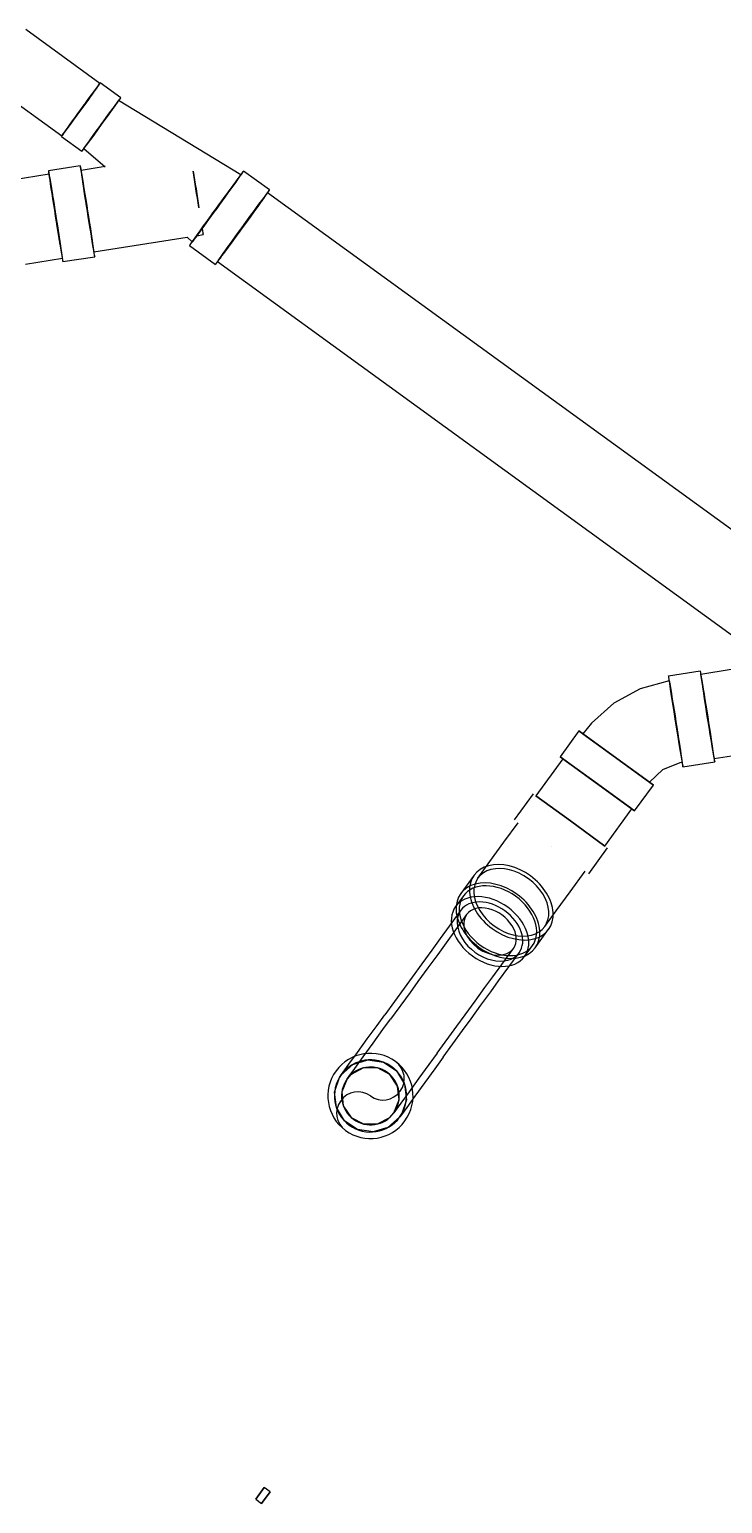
# Model space of a CAD drawing. Header units: inches. Extents: x 400392 to 401495, y 4543971 to 4544133.
# Drawn here: x 400761.052 to 400762.012, y 4544098.119 to 4544100.162 of the extents above; entities that cross this region are included whole.
import ezdxf

# ---------------------------------------------------------------- set-up
doc = ezdxf.new("R2010")
doc.units = ezdxf.units.IN
doc.header["$MEASUREMENT"] = 0
doc.layers.add('A-DETL-GENF', color=92, linetype='Continuous', lineweight=9)
doc.layers.add('kolon tarama prota', color=252, linetype='Continuous')

# ---------------------------------------------------------------- blocks, each defined once
blk = doc.blocks.new('+24.06 mekanik')
at = {"layer": 'kolon tarama prota', "color": 253}
for p, q in [((3692.1, 167225.8), (3494.6, 167209.6)), ((3736.5, 167232.4), (3692.1, 167232.4)), ((4618.2, 167227.7), (3736.5, 167227.7)), ((3459.6, 167213.7), (3332.5, 167213.7)), ((3494.6, 167214.5), (3459.6, 167214.5)), ((3332.5, 167123.7), (3459.6, 167123.7)), ((3459.6, 167122.9), (3494.6, 167122.9)), ((3494.6, 167127.7), (3533.2, 167124.5)), ((3533.2, 167124.6), (3509.4, 167100.7)), ((3692.4, 167134.8), (3691.8, 167134.6)), ((3692.1, 167121.8), (3698.5, 167128.3)), ((3504.7, 167105.4), (3473.3, 167074)), ((3590.2, 167019.9), (3682.6, 167112.3)), ((3682.6, 167112.3), (3692.1, 167111.5)), ((3692.1, 167104.9), (3736.5, 167104.9)), ((3736.5, 167109.7), (4618.2, 167109.7)), ((3476.6, 167070.6), (3439.9, 167033.9)), ((4644.6, 167070.6), (4614.5, 167040.4)), ((4611.1, 167043.8), (4579.7, 167012.4)), ((3563.4, 166983.8), (3594.9, 167015.2)), ((3523.4, 166950.5), (3560.1, 166987.2)), ((4697.9, 166957), (4728.1, 166987.2)), ((4669.8, 166922.2), (4701.3, 166953.6)), ((4523.9, 166877.8), (4523.9, 166833.4)), ((4523.9, 166877.8), (4651.4, 166877.8)), ((4651.4, 166877.8), (4523.9, 166877.8)), ((4530.5, 166877.8), (4644.8, 166877.8)), ((4644.8, 166877.8), (4530.5, 166877.8)), ((4651.4, 166833.4), (4651.4, 166877.8)), ((4523.9, 166833.4), (4651.4, 166833.4)), ((4651.4, 166833.4), (4523.9, 166833.4)), ((4528.7, 166833.4), (4528.7, 166769.9)), ((4587.7, 166833.4), (4528.7, 166833.4)), ((4528.7, 166833.4), (4587.7, 166833.4)), ((4646.7, 166833.4), (4587.7, 166833.4)), ((4587.7, 166833.4), (4646.7, 166833.4)), ((4646.7, 166769.9), (4646.7, 166833.4)), ((4523.9, 166769.9), (4523.9, 166725.4)), ((4587.7, 166769.9), (4528.7, 166769.9)), ((4528.7, 166769.9), (4587.7, 166769.9)), ((4646.7, 166769.9), (4587.7, 166769.9)), ((4587.7, 166769.9), (4646.7, 166769.9)), ((4587.7, 166769.9), (4587.7, 166769.9)), ((4587.7, 166769.9), (4587.7, 166769.9)), ((4651.4, 166725.4), (4651.4, 166769.9)), ((4587.7, 166725.4), (4587.7, 166725.4)), ((4587.7, 166725.4), (4587.7, 166725.4)), ((4587.7, 166725.4), (4587.7, 166725.4)), ((4587.7, 166725.4), (4587.7, 166725.4)), ((4523.9, 166630.6), (4523.9, 166599.1)), ((4651.4, 166599.1), (4651.4, 166630.6)), ((4528.7, 166599), (4528.7, 166580.4)), ((4646.7, 166580.6), (4646.7, 166599.2)), ((4537.6, 166580.5), (4537.6, 166532.1)), ((4547.6, 166580.5), (4547.6, 166532.1)), ((4627.6, 166532.1), (4627.6, 166580.5)), ((4637.6, 166532.1), (4637.6, 166580.5)), ((4537.6, 166447.2), (4537.6, 166401.3)), ((4547.6, 166447.2), (4547.6, 166401.3)), ((4627.6, 166401.3), (4627.6, 166447.2)), ((4637.6, 166401.3), (4637.6, 166447.2)), ((4797.6, 165773.2), (4787.6, 165773.2)), ((4787.6, 165773.2), (4787.6, 165753.2)), ((4787.6, 165753.2), (4787.6, 165773.2)), ((4797.6, 165773.2), (4797.6, 165753.2)), ((4797.6, 165753.2), (4797.6, 165773.2)), ((4787.6, 165753.2), (4797.6, 165753.2))]:
    blk.add_line(p, q, dxfattribs=at)
at = {"layer": 'kolon tarama prota', "color": 253, "flags": 128}
for points in [[(4584.3, 167007.7), (4558.4, 166975), (4540.4, 166937.3), (4531.5, 166896.6), (4530.5, 166877.8)], [(4644.8, 166877.8), (4649.5, 166902.9), (4663, 166924.6), (4665.2, 166926.9)], [(4530.5, 166630.6), (4530.5, 166658.9), (4530.5, 166691.9), (4530.5, 166725.4)], [(4644.8, 166725.4), (4644.8, 166690.1), (4644.8, 166657.3), (4644.8, 166630.6)], [(4537.6, 166532.1), (4537.6, 166512.3), (4537.6, 166489), (4537.6, 166465.8), (4537.6, 166447.2)], [(4547.6, 166532.1), (4547.6, 166512.3), (4547.6, 166489), (4547.6, 166465.8), (4547.6, 166447.2)], [(4627.6, 166447.2), (4627.6, 166467), (4627.6, 166490.4), (4627.6, 166513.6), (4627.6, 166532.1)], [(4637.6, 166447.2), (4637.6, 166467), (4637.6, 166490.4), (4637.6, 166513.6), (4637.6, 166532.1)], [(4537.6, 166298.8), (4537.6, 166303.5), (4537.6, 166316.9), (4537.6, 166336.8), (4537.6, 166360.2), (4537.6, 166383.4), (4537.6, 166401.3)], [(4547.6, 166298.8), (4547.6, 166303.5), (4547.6, 166316.9), (4547.6, 166336.8), (4547.6, 166360.2), (4547.6, 166383.4), (4547.6, 166401.3)], [(4627.6, 166401.3), (4627.6, 166381.5), (4627.6, 166358.1), (4627.6, 166334.9), (4627.6, 166315.4), (4627.6, 166302.8), (4627.6, 166298.8)], [(4637.6, 166401.3), (4637.6, 166381.5), (4637.6, 166358.1), (4637.6, 166334.9), (4637.6, 166315.4), (4637.6, 166302.8), (4637.6, 166298.8)], [(4537.6, 166298.8), (4542.3, 166320), (4555.5, 166337.1), (4574.7, 166347.1), (4596.3, 166348.1), (4616.3, 166339.8), (4630.9, 166323.8), (4637.4, 166303.1), (4637.6, 166298.8)], [(4627.6, 166298.8), (4623, 166317.6), (4610, 166332), (4591.9, 166338.6), (4572.7, 166336), (4557.1, 166324.7), (4548.5, 166307.3), (4547.6, 166298.8)], [(4637.6, 166298.8), (4632.9, 166277.7), (4619.8, 166260.5), (4600.5, 166250.5), (4578.9, 166249.6), (4558.9, 166257.9), (4544.3, 166273.9), (4537.8, 166294.5), (4537.6, 166298.8)], [(4547.6, 166298.8), (4552.3, 166280.1), (4565.2, 166265.7), (4583.4, 166259.1), (4602.5, 166261.7), (4618.2, 166273), (4626.7, 166290.3), (4627.6, 166298.8)]]:
    blk.add_lwpolyline(points, dxfattribs=at)
at = {"layer": 'kolon tarama prota', "color": 253}
for centre, radius, start, end in [((4587.6, 166298.8), 59, 0, 180), ((4587.6, 166298.8), 50, 359.9992, 179.9992), ((4587.6, 166298.8), 50, 359.9992, 179.9992), ((4587.6, 166298.8), 50, 0, 180), ((4587.6, 166328.3), 29.5, 270, 90), ((4587.6, 166298.8), 40, 359.9992, 179.9992), ((4587.6, 166298.8), 40, 359.9992, 179.9992), ((4587.6, 166298.8), 40, 0, 180), ((4587.6, 166298.8), 59, 180, 0), ((4587.6, 166298.8), 50, 179.9992, 359.9992), ((4587.6, 166298.8), 50, 179.9992, 359.9992), ((4587.6, 166298.8), 50, 180, 0), ((4587.6, 166298.8), 40, 179.9992, 359.9992), ((4587.6, 166298.8), 40, 179.9992, 359.9992), ((4587.6, 166298.8), 40, 180, 0), ((4587.6, 166269.3), 29.5, 90, 270)]:
    blk.add_arc(centre, radius, start, end, dxfattribs=at)
for centre, major_axis, ratio, start_param, end_param in [((3692.1, 167168.7), (0, 63.8), 0.01, 0.004142, 3.145735), ((3692.1, 167168.7), (0, 63.8), 0.01, 3.145735, 6.287327), ((3736.5, 167168.7), (0, 63.8), 0.01, 0.004142, 3.145735), ((3736.5, 167168.7), (0, 59), 0.01, 0, 1.570796), ((3736.5, 167168.7), (0, 63.8), 0.01, 3.145735, 6.287327), ((3736.5, 167168.7), (0, 59), 0.01, 4.712389, 6.283185), ((3459.6, 167168.7), (0, 45.8), 0.01, 0.004142, 3.145735), ((3459.6, 167168.7), (0, 45), 0.009802, 0, 1.570796), ((3459.6, 167168.7), (0, 45.8), 0.01, 3.145735, 6.287327), ((3459.6, 167168.7), (0, 45), 0.009802, 4.712389, 6.283185), ((3494.6, 167168.7), (0, 45.8), 0.01, 0.004142, 3.145735), ((3494.6, 167168.7), (0, 45.8), 0.01, 3.145735, 6.287327), ((3658.1, 167168.7), (-40.4, 40.4), 0.009999, 0.975075, 1.912132), ((3658.1, 167168.7), (-40.4, 40.4), 0.009999, 4.362769, 5.299826), ((3459.6, 167168.7), (0, 45), 0.009802, 1.570796, 3.141593), ((3459.6, 167168.7), (0, 45), 0.009802, 3.141593, 4.712389), ((3736.5, 167168.7), (0, 59), 0.01, 1.570796, 3.141593), ((3736.5, 167168.7), (0, 59), 0.01, 3.141593, 4.712389), ((3658.1, 167168.7), (-40.4, 40.4), 0.009999, 2.565254, 3.13745), ((3658.1, 167168.7), (-40.4, 40.4), 0.009999, 3.13745, 3.709646), ((3549.8, 167060.3), (-45.1, 45.1), 0.009999, 6.279043, 9.420636), ((3549.8, 167060.3), (-45.1, 45.1), 0.009999, 3.13745, 6.279043), ((3549.8, 167060.3), (-40.4, 40.4), 0.009999, 6.279043, 9.420636), ((3549.8, 167060.3), (-40.4, 40.4), 0.009999, 3.13745, 6.279043), ((3518.3, 167028.9), (-45.1, 45.1), 0.009999, 6.279043, 9.420636), ((3518.3, 167028.9), (-45.1, 45.1), 0.009999, 3.13745, 6.279043), ((3518.3, 167028.9), (-41.7, 41.7), 0.01, 0, 1.570796), ((3518.3, 167028.9), (-41.7, 41.7), 0.01, 4.712389, 6.283185), ((4656.2, 166998.7), (-45.1, 45.1), 0.009975, 6.273211, 9.414803), ((4656.2, 166998.7), (-45.1, 45.1), 0.009975, 3.131618, 6.273211), ((4656.2, 166998.7), (-41.7, 41.7), 0.009975, 0, 1.570796), ((4656.2, 166998.7), (-41.7, 41.7), 0.009975, 4.712389, 6.283185), ((3518.3, 167028.9), (-41.7, 41.7), 0.01, 1.570796, 3.141593), ((3518.3, 167028.9), (-41.7, 41.7), 0.01, 3.141593, 4.712389), ((4624.7, 166967.3), (-45.1, 45.1), 0.009975, 6.273211, 9.414803), ((4624.7, 166967.3), (-45.1, 45.1), 0.009975, 3.131618, 6.273211), ((4624.7, 166967.3), (-40.4, 40.4), 0.009975, 6.273211, 9.414803), ((4624.7, 166967.3), (-40.4, 40.4), 0.009975, 3.131618, 6.273211), ((4656.2, 166998.7), (-41.7, 41.7), 0.009975, 1.570796, 3.141593), ((4656.2, 166998.7), (-41.7, 41.7), 0.009975, 3.141593, 4.712389), ((4587.7, 166630.6), (63.8, 0), 0.707107, 1.570796, 4.712389), ((4587.7, 166630.6), (57.1, 0), 0.707107, 1.570796, 4.712389), ((4587.7, 166630.6), (63.8, 0), 0.707107, 4.712389, 7.853982), ((4587.7, 166630.6), (57.2, 0), 0.707107, 4.712389, 7.853982), ((4587.7, 166599.1), (63.8, 0), 0.707107, 1.570796, 4.712389), ((4587.7, 166599.1), (59, 0.1), 0.707106, 1.570796, 3.141593), ((4587.7, 166599.1), (59, 0.1), 0.707106, 0, 1.570796), ((4587.7, 166599.1), (63.8, 0), 0.707107, 4.712389, 7.853982), ((4587.7, 166580.5), (59, 0.1), 0.707106, 1.570796, 3.141593), ((4587.6, 166580.5), (-50, 0), 0.707107, 3.141593, 6.283185), ((4587.6, 166580.5), (40, 0), 0.707107, 0, 3.141593), ((4587.7, 166580.5), (59, 0.1), 0.707106, 0, 1.570796), ((4587.7, 166599.1), (59, 0.1), 0.707106, 3.141593, 4.712389), ((4587.7, 166599.1), (59, 0.1), 0.707106, 4.712389, 6.283185), ((4587.7, 166580.5), (59, 0.1), 0.707106, 3.141593, 4.712389), ((4587.6, 166580.5), (-50, 0), 0.707107, 0, 3.141593), ((4587.6, 166580.5), (40, 0), 0.707107, 3.141593, 6.283185), ((4587.7, 166580.5), (59, 0.1), 0.707106, 4.712389, 6.283185)]:
    blk.add_ellipse(centre, major_axis=major_axis, ratio=ratio, start_param=start_param, end_param=end_param, dxfattribs=at)

msp = doc.modelspace()

# ---------------------------------------------------------------- block references
at = {"layer": 'A-DETL-GENF', "xscale": 0.001, "yscale": 0.001, "zscale": 0.001, "rotation": 323.9999999999982}
msp.add_blockref('+24.06 mekanik', (400660.0652, 4543966.8416), dxfattribs=at)

doc.saveas('drawing.dxf')
